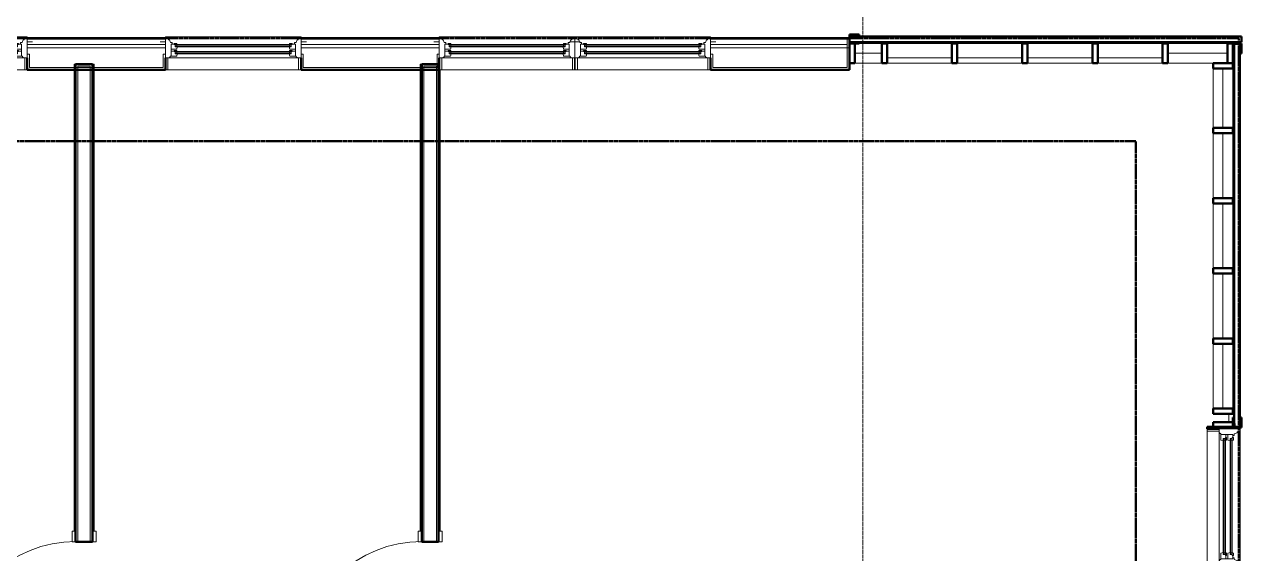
# Model space of a CAD drawing. Header units: inches. Extents: x -4235 to -464, y 9767 to 12347.
# Drawn here: x -2408.5 to -2067.1, y 11974 to 12122.5 of the extents above; entities that cross this region are included whole.
import ezdxf

# ---------------------------------------------------------------- set-up
doc = ezdxf.new("R2010")
doc.units = ezdxf.units.IN
doc.header["$MEASUREMENT"] = 0
doc.linetypes.add('Dash 1_16_', pattern=[0.125, 0.0625, -0.0625])
doc.linetypes.add('Grid Line 1_2_', pattern=[0.875, 0.5, -0.125, 0.125, -0.125])
for name, color, linetype, lineweight in [('0-1', 170, 'Continuous', 5), ('0-2', 10, 'Continuous', 9), ('A-DOOR-1', 7, 'Continuous', 9), ('A-DOOR-2', 130, 'Continuous', 20), ('A-DOOR-FRAM-1', 130, 'Continuous', 20), ('A-FLOR-4', 192, 'Continuous', 9), ('A-GLAZ-1', 151, 'Continuous', 9), ('A-GLAZ-2', 151, 'Continuous', 20), ('A-GLAZ-CWMG', 51, 'Continuous', 9), ('A-GLAZ-CWMG-1', 51, 'Continuous', 50), ('A-GLAZ-CWMG-2', 9, 'Continuous', 9), ('A-WALL', 113, 'Continuous', 13), ('A-WALL-1', 250, 'Continuous', 50), ('A-WALL-2', 50, 'Continuous', 13), ('A-WALL-3', 10, 'Continuous', 9), ('A-WALL-4', 254, 'Continuous', 9), ('A-WALL-5', 7, 'Continuous', 9), ('A-WALL-6', 113, 'Continuous', 9), ('A-WALL-7', 113, 'Continuous', 50), ('C-PROP-LINE-1', 91, 'Dash 1_16_', 50), ('S-GRID-1', 1, 'Grid Line 1_2_', 9)]:
    doc.layers.add(name, color=color, linetype=linetype, lineweight=lineweight)

# ---------------------------------------------------------------- blocks, each defined once
blk = doc.blocks.new('SWING - SINGLE - FLUSH - 2-10 x 6-8 - PRIVACY-3199405-BACKGROUND - 3RD FLOOR')
at = {"layer": 'A-DOOR-1'}
blk.add_arc((17, -2.37), 34.07, 180, 266.6343, dxfattribs=at)
at = {"layer": 'A-DOOR-2'}
for p, q in [((15, -2.37), (15, -36.38)), ((17, -2.37), (15, -2.37)), ((17, -2.37), (17, -36.38)), ((17, -36.38), (15, -36.38))]:
    blk.add_line(p, q, dxfattribs=at)
at = {"layer": 'A-DOOR-FRAM-1'}
for p, q in [((-20, 2.38), (-20, 3.38)), ((-20, 3.38), (-17, 3.38)), ((-17, 2.38), (-20, 2.38)), ((-17, 3.38), (-17, 2.38)), ((17, 2.38), (17, 3.38)), ((17, 3.38), (20, 3.38)), ((20, 2.38), (17, 2.38)), ((20, 3.38), (20, 2.38)), ((-20, -2.37), (-17, -2.37)), ((-20, -3.37), (-20, -2.37)), ((-17, -3.37), (-20, -3.37)), ((-17, -2.37), (-17, -3.37)), ((17, -2.37), (20, -2.37)), ((17, -3.37), (17, -2.37)), ((20, -3.37), (17, -3.37)), ((20, -2.37), (20, -3.37))]:
    blk.add_line(p, q, dxfattribs=at)
blk = doc.blocks.new('Basic Wall _ INT - W4BØF - _5_8 GYP - 2X4 WOOD_BATT_ - 5_8 GYP_ - ___-2694718-BACKGROUND - 3RD FLOOR')
at = {"layer": 'A-WALL-3'}
for p, q in [((-2394.47, 12111.34), (-2394.54, 12111.34)), ((-2394.33, 12111.34), (-2394.47, 12111.34)), ((-2394.47, 12111.34), (-2394.47, 12109.71)), ((-2394.26, 12111.34), (-2394.33, 12111.34)), ((-2394.12, 12111.34), (-2394.15, 12111.34)), ((-2394.12, 12109.71), (-2394.12, 12111.34)), ((-2394.12, 11977.33), (-2394.12, 11980.33))]:
    blk.add_line(p, q, dxfattribs=at)
at = {"layer": 'A-WALL-4'}
for p, q in [((-2394.54, 12111.34), (-2394.27, 12111.34)), ((-2394.54, 12111.34), (-2394.54, 12109.71)), ((-2394.47, 12109.71), (-2394.47, 11980.33)), ((-2394.27, 12111.34), (-2394.25, 12111.34)), ((-2394.25, 12111.34), (-2394.25, 12109.71)), ((-2394.25, 12111.34), (-2394.24, 12111.34)), ((-2394.25, 12111.34), (-2394.25, 12111.34)), ((-2394.24, 12111.34), (-2394.21, 12111.34)), ((-2394.21, 12111.34), (-2394.19, 12111.34)), ((-2394.19, 12111.34), (-2394.17, 12111.34)), ((-2394.17, 12111.34), (-2394.12, 12111.34)), ((-2394.12, 11980.33), (-2394.12, 12109.71))]:
    blk.add_line(p, q, dxfattribs=at)
at = {"layer": 'A-WALL-5'}
for p, q in [((-2394.54, 12109.71), (-2394.54, 11980.33)), ((-2394.25, 12109.71), (-2394.25, 11980.33))]:
    blk.add_line(p, q, dxfattribs=at)
blk = doc.blocks.new('Basic Wall _ INT - W4BØF - _5_8 GYP - 2X4 WOOD_BATT_ - 5_8 GYP_ - ___-2694717-BACKGROUND - 3RD FLOOR')
at = {"layer": 'A-WALL-3'}
for p, q in [((-2389.35, 12111.34), (-2389.37, 12111.34)), ((-2389.37, 12109.71), (-2389.37, 12111.34)), ((-2389.17, 12111.34), (-2389.23, 12111.34)), ((-2389.02, 12111.34), (-2389.17, 12111.34)), ((-2388.96, 12111.34), (-2389.02, 12111.34)), ((-2389.02, 12111.34), (-2389.02, 12109.71)), ((-2389.37, 11977.33), (-2389.37, 11980.33))]:
    blk.add_line(p, q, dxfattribs=at)
at = {"layer": 'A-WALL-4'}
for p, q in [((-2389.37, 12111.34), (-2389.33, 12111.34)), ((-2389.37, 11980.33), (-2389.37, 12109.71)), ((-2389.33, 12111.34), (-2389.25, 12111.34)), ((-2389.25, 12109.71), (-2389.25, 12111.34)), ((-2389.25, 12111.34), (-2388.96, 12111.34)), ((-2389.02, 12109.71), (-2389.02, 11980.33)), ((-2388.96, 12111.34), (-2388.96, 12109.71))]:
    blk.add_line(p, q, dxfattribs=at)
at = {"layer": 'A-WALL-5'}
for p, q in [((-2389.25, 11980.33), (-2389.25, 12109.71)), ((-2388.96, 12109.71), (-2388.96, 11980.33))]:
    blk.add_line(p, q, dxfattribs=at)
blk = doc.blocks.new('Basic Wall _ INT - W4BØF - _5_8 GYP - 2X4 WOOD_BATT_ - 5_8 GYP_ - ___-2694739-BACKGROUND - 3RD FLOOR')
at = {"layer": 'A-WALL-3'}
for p, q in [((-2292.3, 12111.34), (-2292.32, 12111.34)), ((-2292.32, 12109.72), (-2292.32, 12111.34)), ((-2292.32, 11977.33), (-2292.32, 11980.33)), ((-2292.32, 11940.33), (-2292.32, 11943.33)), ((-2292.32, 11910.82), (-2292.3, 11910.81)), ((-2292.18, 11910.76), (-2292.12, 11910.73)), ((-2292.12, 11910.73), (-2291.97, 11910.67)), ((-2291.97, 11910.67), (-2291.91, 11910.65))]:
    blk.add_line(p, q, dxfattribs=at)
at = {"layer": 'A-WALL-4'}
for p, q in [((-2292.32, 12111.34), (-2292.28, 12111.34)), ((-2292.32, 11980.33), (-2292.32, 12109.72)), ((-2292.28, 12111.34), (-2292.22, 12111.34)), ((-2292.22, 12111.34), (-2292.21, 12111.34)), ((-2292.21, 12111.34), (-2292.2, 12111.34)), ((-2292.2, 12109.72), (-2292.2, 12111.34)), ((-2292.2, 12111.34), (-2292.2, 12111.34)), ((-2292.2, 12111.34), (-2292.18, 12111.34)), ((-2291.97, 12109.71), (-2291.97, 11980.33)), ((-2292.32, 11910.82), (-2292.32, 11940.33)), ((-2291.97, 11940.33), (-2291.97, 11910.67))]:
    blk.add_line(p, q, dxfattribs=at)
at = {"layer": 'A-WALL-5'}
for p, q in [((-2292.2, 11980.33), (-2292.2, 12109.72)), ((-2291.91, 12109.71), (-2291.91, 11980.33)), ((-2292.2, 11910.77), (-2292.2, 11940.33)), ((-2291.91, 11940.33), (-2291.91, 11910.65))]:
    blk.add_line(p, q, dxfattribs=at)
at = {"layer": 'A-WALL-5', "flags": 128}
for points in [[(-2292.2, 11910.77), (-2292.2, 11910.77), (-2292.21, 11910.77), (-2292.22, 11910.78), (-2292.24, 11910.78), (-2292.26, 11910.79), (-2292.28, 11910.8)], [(-2291.91, 11910.65), (-2292.03, 11910.7), (-2292.12, 11910.73), (-2292.18, 11910.76), (-2292.2, 11910.77)]]:
    blk.add_lwpolyline(points, dxfattribs=at)
blk = doc.blocks.new('Basic Wall _ INT - W4BØF - _5_8 GYP - 2X4 WOOD_BATT_ - 5_8 GYP_ - ___-2694740-BACKGROUND - 3RD FLOOR')
at = {"layer": 'A-WALL-3'}
for p, q in [((-2297.42, 12111.34), (-2297.49, 12111.34)), ((-2297.28, 12111.34), (-2297.42, 12111.34)), ((-2297.42, 12111.34), (-2297.42, 12109.71)), ((-2297.21, 12111.34), (-2297.28, 12111.34)), ((-2297.07, 12111.34), (-2297.1, 12111.34)), ((-2297.07, 12109.71), (-2297.07, 12111.34)), ((-2297.07, 11977.33), (-2297.07, 11980.33)), ((-2297.42, 11940.33), (-2297.42, 11932.02)), ((-2297.07, 11932.02), (-2297.07, 11940.33)), ((-2297.42, 11931.88), (-2297.42, 11931.82)), ((-2297.42, 11931.82), (-2297.42, 11931.73)), ((-2297.42, 11931.73), (-2297.42, 11931.61))]:
    blk.add_line(p, q, dxfattribs=at)
at = {"layer": 'A-WALL-4'}
for p, q in [((-2297.49, 12111.34), (-2297.2, 12111.34)), ((-2297.49, 12111.34), (-2297.49, 12109.71)), ((-2297.42, 12109.71), (-2297.42, 11980.33)), ((-2297.2, 12111.34), (-2297.2, 12109.71)), ((-2297.2, 12111.34), (-2297.17, 12111.34)), ((-2297.2, 12111.34), (-2297.2, 12111.34)), ((-2297.17, 12111.34), (-2297.16, 12111.34)), ((-2297.16, 12111.34), (-2297.14, 12111.34)), ((-2297.14, 12111.34), (-2297.12, 12111.34)), ((-2297.12, 12111.34), (-2297.07, 12111.34)), ((-2297.07, 11980.33), (-2297.07, 12109.71)), ((-2297.49, 11940.33), (-2297.49, 11932.02)), ((-2297.2, 11940.33), (-2297.2, 11939.9)), ((-2297.2, 11939.88), (-2297.2, 11932.02)), ((-2297.49, 11931.88), (-2297.49, 11931.82)), ((-2297.49, 11931.82), (-2297.49, 11931.73)), ((-2297.07, 11913.37), (-2297.07, 11932.02)), ((-2297.49, 11931.73), (-2297.49, 11931.61)), ((-2297.42, 11931.61), (-2297.42, 11913.72))]:
    blk.add_line(p, q, dxfattribs=at)
at = {"layer": 'A-WALL-5'}
for p, q in [((-2297.49, 12109.71), (-2297.49, 11980.33)), ((-2297.2, 12109.71), (-2297.2, 11980.33)), ((-2297.2, 11932.02), (-2297.2, 11913.49)), ((-2297.49, 11931.61), (-2297.49, 11913.78))]:
    blk.add_line(p, q, dxfattribs=at)
blk = doc.blocks.new('CTR - 1st Phase - Unit Layouts_rvt-2-BACKGROUND - 3RD FLOOR')
at = {"layer": 'A-WALL-1'}
for p, q in [((-2393.5, 12111.34), (-2394.12, 12111.34)), ((-2394.12, 12111.34), (-2394.12, 11977.33)), ((-2390, 12111.34), (-2393.5, 12111.34)), ((-2389.37, 12111.34), (-2390, 12111.34)), ((-2389.37, 11977.33), (-2389.37, 12111.34)), ((-2296.45, 12111.34), (-2297.07, 12111.34)), ((-2297.07, 12111.34), (-2297.07, 11977.33)), ((-2292.95, 12111.34), (-2296.45, 12111.34)), ((-2292.32, 12111.34), (-2292.95, 12111.34)), ((-2292.32, 11977.33), (-2292.32, 12111.34)), ((-2394.12, 11977.33), (-2389.37, 11977.33)), ((-2297.07, 11977.33), (-2292.32, 11977.33))]:
    blk.add_line(p, q, dxfattribs=at)
at = {"layer": 'A-WALL-2'}
for p, q in [((-2390, 12110.71), (-2393.5, 12110.71)), ((-2393.5, 12110.71), (-2393.5, 11977.33)), ((-2390, 12110.71), (-2390, 11977.33)), ((-2292.95, 12110.71), (-2296.45, 12110.71)), ((-2296.45, 12110.71), (-2296.45, 11977.33)), ((-2292.95, 12110.71), (-2292.95, 11977.33))]:
    blk.add_line(p, q, dxfattribs=at)
at = {"layer": 'A-WALL-3'}
for p, q in [((-2394.12, 12111.34), (-2389.37, 12111.34)), ((-2394.12, 12111.34), (-2394.12, 12109.71)), ((-2394.12, 12109.71), (-2394.12, 11980.33)), ((-2389.37, 12109.71), (-2389.37, 12111.34)), ((-2389.37, 11980.33), (-2389.37, 12109.71)), ((-2297.07, 12111.34), (-2292.32, 12111.34)), ((-2297.07, 12111.34), (-2297.07, 12109.71)), ((-2297.07, 12109.71), (-2297.07, 11980.33)), ((-2292.32, 12109.72), (-2292.32, 12111.34)), ((-2292.32, 11980.33), (-2292.32, 12109.72)), ((-2394.12, 11980.33), (-2394.12, 11977.33)), ((-2389.37, 11977.33), (-2389.37, 11980.33)), ((-2297.07, 11980.33), (-2297.07, 11977.33)), ((-2292.32, 11977.33), (-2292.32, 11980.33))]:
    blk.add_line(p, q, dxfattribs=at)
at = {"layer": 'A-WALL-4'}
for p, q in [((-2389.37, 11977.33), (-2394.12, 11977.33)), ((-2292.32, 11977.33), (-2297.07, 11977.33))]:
    blk.add_line(p, q, dxfattribs=at)
at = {"layer": '0-2'}
for name in ['Basic Wall _ INT - W4BØF - _5_8 GYP - 2X4 WOOD_BATT_ - 5_8 GYP_ - ___-2694718-BACKGROUND - 3RD FLOOR', 'Basic Wall _ INT - W4BØF - _5_8 GYP - 2X4 WOOD_BATT_ - 5_8 GYP_ - ___-2694717-BACKGROUND - 3RD FLOOR', 'Basic Wall _ INT - W4BØF - _5_8 GYP - 2X4 WOOD_BATT_ - 5_8 GYP_ - ___-2694740-BACKGROUND - 3RD FLOOR', 'Basic Wall _ INT - W4BØF - _5_8 GYP - 2X4 WOOD_BATT_ - 5_8 GYP_ - ___-2694739-BACKGROUND - 3RD FLOOR']:
    blk.add_blockref(name, (0, 0), dxfattribs=at)
for p, rotation in [((-2391.75, 11960.33), 269.9999999999463), ((-2294.7, 11960.33), 270.0000000000201)]:
    blk.add_blockref('SWING - SINGLE - FLUSH - 2-10 x 6-8 - PRIVACY-3199405-BACKGROUND - 3RD FLOOR', p, dxfattribs=dict(at, rotation=rotation))
blk = doc.blocks.new('Window-Double_Hung-Andersen-400_Series-Tilt_Wash - DOUBLE HUNG - COTTAGE - 3RD FLOOR-2888224-BACKGROUND - 3RD FLOOR')
at = {"layer": 'A-GLAZ-1'}
for p, q in [((-16.29, 2.5), (-15.7, 2.5)), ((-16.29, 2.12), (-15.7, 2.12)), ((-16.29, 0.56), (-15.7, 0.56)), ((-16.29, 0.19), (-15.7, 0.19)), ((-15.82, 2.5), (-15.82, 2.12)), ((-15.82, 0.56), (-15.82, 0.19)), ((-15.7, 2.63), (15.7, 2.63)), ((-15.7, 2.5), (15.7, 2.5)), ((-15.7, 2.12), (15.7, 2.12)), ((-15.7, 2), (15.7, 2)), ((-15.7, 0.69), (15.7, 0.69)), ((-15.7, 0.56), (15.7, 0.56)), ((-15.7, 0.19), (15.7, 0.19)), ((-15.7, 0.06), (15.7, 0.06)), ((16.29, 2.5), (15.7, 2.5)), ((16.29, 2.12), (15.7, 2.12)), ((16.29, 0.56), (15.7, 0.56)), ((16.29, 0.19), (15.7, 0.19)), ((15.82, 2.5), (15.82, 2.12)), ((15.82, 0.56), (15.82, 0.19)), ((-19.01, -3.94), (-19.01, -2.44)), ((-19.01, -2.44), (-18.95, -2.44)), ((18.95, -1.06), (-18.95, -1.06)), ((-18.95, -1.06), (-18.95, -4.44)), ((-18.32, -1.06), (-18.32, -4.44)), ((18.32, -1.06), (18.32, -4.44)), ((18.95, -4.44), (18.95, -1.06)), ((18.95, -2.44), (19.01, -2.44)), ((19.01, -2.44), (19.01, -3.94)), ((-18.95, -3.94), (-19.01, -3.94)), ((-18.95, -4.44), (18.95, -4.44)), ((19.01, -3.94), (18.95, -3.94))]:
    blk.add_line(p, q, dxfattribs=at)
at = {"layer": 'A-GLAZ-2'}
for p, q in [((-19.01, 3.44), (-20.51, 3.44)), ((19.01, 4.81), (-19.01, 4.81)), ((-19.01, 4.81), (-19.01, -1.06)), ((-18.2, 4.81), (-18.2, 4)), ((-18.2, 4), (-17.92, 4)), ((-17.92, 4), (-17.61, 3.19)), ((17.92, 4), (17.61, 3.19)), ((18.2, 4), (17.92, 4)), ((18.2, 4.81), (18.2, 4)), ((19.01, -1.06), (19.01, 4.81)), ((19.01, 3.44), (20.51, 3.44)), ((-17.61, 3.19), (-17.14, 3.19)), ((-17.42, 2.75), (-16.57, 2.75)), ((-17.42, 2.75), (-17.42, -0.56)), ((-17.42, 1.37), (-15.86, 1.37)), ((-17.42, 0.81), (-16.57, 0.81)), ((-17.14, 3.19), (-17.14, 2.75)), ((-15.86, 2.97), (-16.57, 2.97)), ((-16.57, 2.63), (-16.57, 2.97)), ((-15.7, 2.63), (-16.57, 2.63)), ((-15.86, 1.03), (-16.57, 1.03)), ((-16.57, 0.69), (-16.57, 1.03)), ((-15.7, 0.69), (-16.57, 0.69)), ((-16.29, 2.63), (-16.29, 2)), ((-15.7, 2), (-16.29, 2)), ((-16.29, 0.69), (-16.29, 0.06)), ((-15.7, 0.06), (-16.29, 0.06)), ((-15.86, 2.97), (-15.7, 2.63)), ((-15.86, 1.37), (-15.7, 2)), ((-15.86, 1.03), (-15.7, 0.69)), ((-15.86, -0.56), (-15.7, 0.06)), ((15.86, 2.97), (15.7, 2.63)), ((15.7, 2.63), (16.57, 2.63)), ((15.7, 2), (16.29, 2)), ((15.86, 1.37), (15.7, 2)), ((15.86, 1.03), (15.7, 0.69)), ((15.7, 0.69), (16.57, 0.69)), ((15.7, 0.06), (16.29, 0.06)), ((15.86, -0.56), (15.7, 0.06)), ((15.86, 2.97), (16.57, 2.97)), ((17.42, 1.37), (15.86, 1.37)), ((15.86, 1.03), (16.57, 1.03)), ((16.29, 2.63), (16.29, 2)), ((16.29, 0.69), (16.29, 0.06)), ((16.57, 2.63), (16.57, 2.97)), ((17.42, 2.75), (16.57, 2.75)), ((16.57, 0.69), (16.57, 1.03)), ((17.42, 0.81), (16.57, 0.81)), ((17.14, 3.19), (17.14, 2.75)), ((17.61, 3.19), (17.14, 3.19)), ((17.42, 2.75), (17.42, -0.56)), ((-19.01, -1.06), (19.01, -1.06)), ((-17.67, -0.78), (-18, -1.06)), ((-17.67, -0.78), (-17.67, -0.56)), ((-17.67, -0.56), (-15.86, -0.56)), ((17.67, -0.56), (15.86, -0.56)), ((17.67, -0.78), (17.67, -0.56)), ((17.67, -0.78), (18, -1.06))]:
    blk.add_line(p, q, dxfattribs=at)
blk = doc.blocks.new('Rectangular Mullion - Profile_Polycarbonate_Upper and left-2704980-BACKGROUND - 3RD FLOOR')
at = {"layer": 'A-GLAZ-CWMG-1'}
for p, q in [((-2.75, 1.29), (0, 1.29)), ((-2.75, 0.79), (-2.75, 1.29)), ((-2.5, 0.79), (-2.75, 0.79)), ((-0.06, 1.22), (-2.69, 1.22)), ((-2.69, 1.22), (-2.69, 0.85)), ((-2.69, 0.85), (-2.5, 0.85)), ((-2.5, 0.85), (-2.5, 0.79)), ((-0.06, -1.15), (-0.06, 1.22)), ((0, 1.29), (0, -1.21)), ((-2.75, -1.21), (-2.75, -0.79)), ((-2.75, -0.79), (-2.5, -0.79)), ((0, -1.21), (-2.75, -1.21)), ((-2.5, -0.85), (-2.69, -0.85)), ((-2.69, -0.85), (-2.69, -1.15)), ((-2.69, -1.15), (-0.06, -1.15)), ((-2.5, -0.79), (-2.5, -0.85))]:
    blk.add_line(p, q, dxfattribs=at)
blk = doc.blocks.new('Rectangular Mullion - Profile_Polycarbonate_right-2704981-BACKGROUND - 3RD FLOOR')
at = {"layer": 'A-GLAZ-CWMG-1'}
for p, q in [((0, 1.29), (-2.75, 1.29)), ((-2.75, 1.29), (-2.75, 0.79)), ((-2.75, 0.79), (-2.5, 0.79)), ((-2.69, 0.85), (-2.69, 1.22)), ((-2.69, 1.22), (-0.06, 1.22)), ((-2.5, 0.85), (-2.69, 0.85)), ((-2.5, 0.79), (-2.5, 0.85)), ((-0.06, 1.22), (-0.06, -1.15)), ((0, -1.21), (0, 1.29)), ((-2.5, -0.79), (-2.75, -0.79)), ((-2.75, -0.79), (-2.75, -1.21)), ((-2.75, -1.21), (0, -1.21)), ((-2.69, -1.15), (-2.69, -0.85)), ((-2.69, -0.85), (-2.5, -0.85)), ((-0.06, -1.15), (-2.69, -1.15)), ((-2.5, -0.85), (-2.5, -0.79))]:
    blk.add_line(p, q, dxfattribs=at)
blk = doc.blocks.new('Rectangular Mullion - Profile_Polycarbonate_right-2704915-BACKGROUND - 3RD FLOOR')
at = {"layer": 'A-GLAZ-CWMG-1'}
for p, q in [((0, 1.21), (-2.75, 1.21)), ((-2.75, 1.21), (-2.75, 0.79)), ((-2.75, 0.79), (-2.5, 0.79)), ((-2.69, 0.85), (-2.69, 1.15)), ((-2.69, 1.15), (-0.06, 1.15)), ((-2.5, 0.85), (-2.69, 0.85)), ((-2.5, 0.79), (-2.5, 0.85)), ((-0.06, 1.15), (-0.06, -1.22)), ((0, -1.29), (0, 1.21)), ((-2.5, -0.79), (-2.75, -0.79)), ((-2.75, -0.79), (-2.75, -1.29)), ((-2.75, -1.29), (0, -1.29)), ((-2.69, -1.22), (-2.69, -0.85)), ((-2.69, -0.85), (-2.5, -0.85)), ((-0.06, -1.22), (-2.69, -1.22)), ((-2.5, -0.85), (-2.5, -0.79))]:
    blk.add_line(p, q, dxfattribs=at)
blk = doc.blocks.new('Rectangular Mullion - Stud - Vertical-2193578-BACKGROUND - 3RD FLOOR')
at = {"layer": 'A-GLAZ-CWMG-1'}
for p, q in [((-1.5, 2.75), (0, 2.75)), ((-1.5, -2.75), (-1.5, 2.75)), ((0, 2.75), (0, -2.75)), ((0, -2.75), (-1.5, -2.75))]:
    blk.add_line(p, q, dxfattribs=at)
blk = doc.blocks.new('Rectangular Mullion - Stud - Vertical-2193579-BACKGROUND - 3RD FLOOR')
at = {"layer": 'A-GLAZ-CWMG-1'}
for p, q in [((-1.5, 2.75), (-1.5, -2.75)), ((0, 2.75), (-1.5, 2.75)), ((0, -2.75), (0, 2.75)), ((-1.5, -2.75), (0, -2.75))]:
    blk.add_line(p, q, dxfattribs=at)
blk = doc.blocks.new('Rectangular Mullion - Stud - Base_Head-1741132-BACKGROUND - 3RD FLOOR')
at = {"layer": 'A-GLAZ-CWMG-2'}
h = blk.add_hatch(dxfattribs=at)
h.set_pattern_fill('FP_17', color=256, style=0, pattern_type=2)
h.set_pattern_definition([(180, (-3829.448, 12113.089), (-1e-15, -8), [])])
h.paths.add_polyline_path([(-3837.79, 12110.34), (-3819.61, 12110.34), (-3819.61, 12115.84), (-3837.79, 12115.84), (-3837.79, 12115.6)], flags=0)
at = {"layer": 'A-GLAZ-CWMG'}
for p, q in [((-3819.61, 12115.84), (-3837.79, 12115.84)), ((-3837.79, 12110.34), (-3819.61, 12110.34))]:
    blk.add_line(p, q, dxfattribs=at)
blk = doc.blocks.new('Rectangular Mullion - Stud - Vertical-2193575-BACKGROUND - 3RD FLOOR')
at = {"layer": 'A-GLAZ-CWMG-1'}
for p, q in [((0, 2.75), (1.5, 2.75)), ((0, -2.75), (0, 2.75)), ((1.5, 2.75), (1.5, -2.75)), ((1.5, -2.75), (0, -2.75))]:
    blk.add_line(p, q, dxfattribs=at)
blk = doc.blocks.new('Rectangular Mullion - Stud - Base_Head-1769174-BACKGROUND - 3RD FLOOR')
at = {"layer": 'A-GLAZ-CWMG-2'}
h = blk.add_hatch(dxfattribs=at)
h.set_pattern_fill('FP_16', color=256, style=0, pattern_type=2)
h.set_pattern_definition([(90, (-3406.924, 11077.751), (-8, 5e-16), [])])
h.paths.add_polyline_path([(-3409.67, 11067.91), (-3404.17, 11067.91), (-3404.17, 11086.09), (-3409.67, 11086.09)], flags=0)
at = {"layer": 'A-GLAZ-CWMG'}
for p, q in [((-3409.67, 11086.09), (-3409.67, 11067.91)), ((-3404.17, 11067.91), (-3404.17, 11086.09))]:
    blk.add_line(p, q, dxfattribs=at)
blk = doc.blocks.new('Rectangular Mullion - Stud - Base_Head-1769175-BACKGROUND - 3RD FLOOR')
at = {"layer": 'A-GLAZ-CWMG-2'}
h = blk.add_hatch(dxfattribs=at)
h.set_pattern_fill('FP_19', color=256, style=0, pattern_type=2)
h.set_pattern_definition([(180, (-2079.453, 12114.339), (-1e-15, -8), [])])
h.paths.add_polyline_path([(-2075.11, 12111.59), (-2071.11, 12111.59), (-2071.11, 12117.09), (-2087.79, 12117.09), (-2087.79, 12111.59)], flags=0)
at = {"layer": 'A-GLAZ-CWMG'}
for p, q in [((-2071.11, 12117.09), (-2087.79, 12117.09)), ((-2087.79, 12111.59), (-2075.11, 12111.59))]:
    blk.add_line(p, q, dxfattribs=at)
blk = doc.blocks.new('Rectangular Mullion - Stud - Vertical-2193576-BACKGROUND - 3RD FLOOR')
at = {"layer": 'A-GLAZ-CWMG-1'}
for p, q in [((0, 2.75), (1.5, 2.75)), ((0, -2.75), (0, 2.75)), ((1.5, 2.75), (1.5, -2.75)), ((1.5, -2.75), (0, -2.75))]:
    blk.add_line(p, q, dxfattribs=at)
blk = doc.blocks.new('Rectangular Mullion - Stud - Base_Head-1740475-BACKGROUND - 3RD FLOOR')
at = {"layer": 'A-GLAZ-CWMG-2'}
h = blk.add_hatch(dxfattribs=at)
h.set_pattern_fill('FP_22', color=256, style=0, pattern_type=2)
h.set_pattern_definition([(270, (-2072.361, 12062.38), (8, 5e-16), [])])
h.paths.add_polyline_path([(-2075.11, 12054.04), (-2069.61, 12054.04), (-2069.61, 12072.22), (-2075.11, 12072.22)], flags=0)
at = {"layer": 'A-GLAZ-CWMG'}
for p, q in [((-2075.11, 12054.04), (-2075.11, 12072.22)), ((-2069.61, 12072.22), (-2069.61, 12054.04))]:
    blk.add_line(p, q, dxfattribs=at)
blk = doc.blocks.new('Rectangular Mullion - Stud - Vertical-2193590-BACKGROUND - 3RD FLOOR')
at = {"layer": 'A-GLAZ-CWMG-1'}
for p, q in [((-1.5, -2.75), (-1.5, 2.75)), ((-1.5, 2.75), (0, 2.75)), ((0, 2.75), (0, -2.75)), ((0, -2.75), (-1.5, -2.75))]:
    blk.add_line(p, q, dxfattribs=at)
blk = doc.blocks.new('Rectangular Mullion - Stud - Vertical-1873253-BACKGROUND - 3RD FLOOR')
at = {"layer": 'A-GLAZ-CWMG-1'}
for p, q in [((0, 2.75), (-1.5, 2.75)), ((-1.5, 2.75), (-1.5, -2.75)), ((0, -2.75), (0, 2.75)), ((-1.5, -2.75), (0, -2.75))]:
    blk.add_line(p, q, dxfattribs=at)
blk = doc.blocks.new('Rectangular Mullion - Stud - Vertical-2193588-BACKGROUND - 3RD FLOOR')
at = {"layer": 'A-GLAZ-CWMG-1'}
for p, q in [((0, -2.75), (0, 2.75)), ((0, 2.75), (1.5, 2.75)), ((1.5, 2.75), (1.5, -2.75)), ((1.5, -2.75), (0, -2.75))]:
    blk.add_line(p, q, dxfattribs=at)
blk = doc.blocks.new('Rectangular Mullion - Stud - Base_Head-1742575-BACKGROUND - 3RD FLOOR')
at = {"layer": 'A-GLAZ-CWMG-2'}
h = blk.add_hatch(dxfattribs=at)
h.set_pattern_fill('FP_23', color=256, style=0, pattern_type=2)
h.set_pattern_definition([(270, (-2072.361, 12101.748), (8, 5e-16), [])])
h.paths.add_polyline_path([(-2069.61, 12093.41), (-2069.61, 12110.09), (-2075.11, 12110.09), (-2075.11, 12093.41), (-2070.75, 12093.41)], flags=0)
at = {"layer": 'A-GLAZ-CWMG'}
for p, q in [((-2075.11, 12093.41), (-2075.11, 12110.09)), ((-2069.61, 12110.09), (-2069.61, 12093.41))]:
    blk.add_line(p, q, dxfattribs=at)
blk = doc.blocks.new('Rectangular Mullion - Stud - Base_Head-1873251-BACKGROUND - 3RD FLOOR')
at = {"layer": 'A-GLAZ-CWMG-2'}
h = blk.add_hatch(dxfattribs=at)
h.set_pattern_fill('FP_24', color=256, style=0, pattern_type=2)
h.set_pattern_definition([(270, (-2072.361, 12023.013), (8, 5e-16), [])])
h.paths.add_polyline_path([(-2070.75, 12014.67), (-2069.61, 12014.67), (-2069.61, 12032.86), (-2075.11, 12032.86), (-2075.11, 12014.67)], flags=0)
at = {"layer": 'A-GLAZ-CWMG'}
for p, q in [((-2075.11, 12014.67), (-2075.11, 12032.86)), ((-2069.61, 12032.86), (-2069.61, 12014.67))]:
    blk.add_line(p, q, dxfattribs=at)
blk = doc.blocks.new('Window-Double_Hung-Andersen-400_Series-Tilt_Wash - DOUBLE HUNG - COTTAGE - 3RD FLOOR-V405-BACKGROUND - 3RD FLOOR')
at = {"layer": 'A-GLAZ-1'}
for p, q in [((-16.29, 2.5), (-15.7, 2.5)), ((-16.29, 2.12), (-15.7, 2.12)), ((-16.29, 0.56), (-15.7, 0.56)), ((-16.29, 0.19), (-15.7, 0.19)), ((-15.82, 2.5), (-15.82, 2.12)), ((-15.82, 0.56), (-15.82, 0.19)), ((-15.7, 2.63), (15.7, 2.63)), ((-15.7, 2.5), (15.7, 2.5)), ((-15.7, 2.12), (15.7, 2.12)), ((-15.7, 2), (15.7, 2)), ((-15.7, 0.69), (15.7, 0.69)), ((-15.7, 0.56), (15.7, 0.56)), ((-15.7, 0.19), (15.7, 0.19)), ((-15.7, 0.06), (15.7, 0.06)), ((16.29, 2.5), (15.7, 2.5)), ((16.29, 2.12), (15.7, 2.12)), ((16.29, 0.56), (15.7, 0.56)), ((16.29, 0.19), (15.7, 0.19)), ((15.82, 2.5), (15.82, 2.12)), ((15.82, 0.56), (15.82, 0.19)), ((-19.01, -3.94), (-19.01, -2.44)), ((-19.01, -2.44), (-18.95, -2.44)), ((18.95, -1.06), (-18.95, -1.06)), ((-18.95, -1.06), (-18.95, -4.44)), ((-18.32, -1.06), (-18.32, -4.44)), ((18.32, -1.06), (18.32, -4.44)), ((18.95, -4.44), (18.95, -1.06)), ((18.95, -2.44), (19.01, -2.44)), ((19.01, -2.44), (19.01, -3.94)), ((-18.95, -3.94), (-19.01, -3.94)), ((-18.95, -4.44), (18.95, -4.44)), ((19.01, -3.94), (18.95, -3.94))]:
    blk.add_line(p, q, dxfattribs=at)
at = {"layer": 'A-GLAZ-2'}
for p, q in [((-19.01, 3.44), (-20.51, 3.44)), ((19.01, 4.81), (-19.01, 4.81)), ((-19.01, 4.81), (-19.01, -1.06)), ((-18.2, 4.81), (-18.2, 4)), ((-18.2, 4), (-17.92, 4)), ((-17.92, 4), (-17.61, 3.19)), ((17.92, 4), (17.61, 3.19)), ((18.2, 4), (17.92, 4)), ((18.2, 4.81), (18.2, 4)), ((19.01, -1.06), (19.01, 4.81)), ((19.01, 3.44), (20.51, 3.44)), ((-17.61, 3.19), (-17.14, 3.19)), ((-17.42, 2.75), (-16.57, 2.75)), ((-17.42, 2.75), (-17.42, -0.56)), ((-17.42, 1.37), (-15.86, 1.37)), ((-17.42, 0.81), (-16.57, 0.81)), ((-17.14, 3.19), (-17.14, 2.75)), ((-15.86, 2.97), (-16.57, 2.97)), ((-16.57, 2.63), (-16.57, 2.97)), ((-15.7, 2.63), (-16.57, 2.63)), ((-15.86, 1.03), (-16.57, 1.03)), ((-16.57, 0.69), (-16.57, 1.03)), ((-15.7, 0.69), (-16.57, 0.69)), ((-16.29, 2.63), (-16.29, 2)), ((-15.7, 2), (-16.29, 2)), ((-16.29, 0.69), (-16.29, 0.06)), ((-15.7, 0.06), (-16.29, 0.06)), ((-15.86, 2.97), (-15.7, 2.63)), ((-15.86, 1.37), (-15.7, 2)), ((-15.86, 1.03), (-15.7, 0.69)), ((-15.86, -0.56), (-15.7, 0.06)), ((15.86, 2.97), (15.7, 2.63)), ((15.7, 2.63), (16.57, 2.63)), ((15.7, 2), (16.29, 2)), ((15.86, 1.37), (15.7, 2)), ((15.86, 1.03), (15.7, 0.69)), ((15.7, 0.69), (16.57, 0.69)), ((15.7, 0.06), (16.29, 0.06)), ((15.86, -0.56), (15.7, 0.06)), ((15.86, 2.97), (16.57, 2.97)), ((17.42, 1.37), (15.86, 1.37)), ((15.86, 1.03), (16.57, 1.03)), ((16.29, 2.63), (16.29, 2)), ((16.29, 0.69), (16.29, 0.06)), ((16.57, 2.63), (16.57, 2.97)), ((17.42, 2.75), (16.57, 2.75)), ((16.57, 0.69), (16.57, 1.03)), ((17.42, 0.81), (16.57, 0.81)), ((17.14, 3.19), (17.14, 2.75)), ((17.61, 3.19), (17.14, 3.19)), ((17.42, 2.75), (17.42, -0.56)), ((-19.01, -1.06), (19.01, -1.06)), ((-17.67, -0.78), (-18, -1.06)), ((-17.67, -0.78), (-17.67, -0.56)), ((-17.67, -0.56), (-15.86, -0.56)), ((17.67, -0.56), (15.86, -0.56)), ((17.67, -0.78), (17.67, -0.56)), ((17.67, -0.78), (18, -1.06))]:
    blk.add_line(p, q, dxfattribs=at)
blk = doc.blocks.new('Rectangular Mullion - Stud - Base_Head-1873257-BACKGROUND - 3RD FLOOR')
at = {"layer": 'A-GLAZ-CWMG-2'}
h = blk.add_hatch(dxfattribs=at)
h.set_pattern_fill('FP_25', color=256, style=0, pattern_type=2)
h.set_pattern_definition([(180, (-2172.576, 12114.339), (-1e-15, -8), [])])
h.paths.add_polyline_path([(-2168.03, 12111.59), (-2168.03, 12117.09), (-2175.62, 12117.09), (-2175.62, 12111.59)], flags=0)
at = {"layer": 'A-GLAZ-CWMG'}
for p, q in [((-2168.03, 12117.09), (-2174.37, 12117.09)), ((-2175.62, 12111.59), (-2168.03, 12111.59))]:
    blk.add_line(p, q, dxfattribs=at)
blk = doc.blocks.new('Window-Double_Hung-Andersen-400_Series-Tilt_Wash - DOUBLE HUNG - COTTAGE - 3RD FLOOR-V421-BACKGROUND - 3RD FLOOR')
at = {"layer": 'A-GLAZ-1'}
for p, q in [((-16.29, 2.5), (-15.7, 2.5)), ((-16.29, 2.12), (-15.7, 2.12)), ((-16.29, 0.56), (-15.7, 0.56)), ((-16.29, 0.19), (-15.7, 0.19)), ((-15.82, 2.5), (-15.82, 2.12)), ((-15.82, 0.56), (-15.82, 0.19)), ((-15.7, 2.63), (15.7, 2.63)), ((-15.7, 2.5), (15.7, 2.5)), ((-15.7, 2.12), (15.7, 2.12)), ((-15.7, 2), (15.7, 2)), ((-15.7, 0.69), (15.7, 0.69)), ((-15.7, 0.56), (15.7, 0.56)), ((-15.7, 0.19), (15.7, 0.19)), ((-15.7, 0.06), (15.7, 0.06)), ((16.29, 2.5), (15.7, 2.5)), ((16.29, 2.12), (15.7, 2.12)), ((16.29, 0.56), (15.7, 0.56)), ((16.29, 0.19), (15.7, 0.19)), ((15.82, 2.5), (15.82, 2.12)), ((15.82, 0.56), (15.82, 0.19)), ((-19.01, -3.94), (-19.01, -2.44)), ((-19.01, -2.44), (-18.95, -2.44)), ((18.95, -1.06), (-18.95, -1.06)), ((-18.95, -1.06), (-18.95, -4.44)), ((-18.32, -1.06), (-18.32, -4.44)), ((18.32, -1.06), (18.32, -4.44)), ((18.95, -4.44), (18.95, -1.06)), ((18.95, -2.44), (19.01, -2.44)), ((19.01, -2.44), (19.01, -3.94)), ((-18.95, -3.94), (-19.01, -3.94)), ((-18.95, -4.44), (18.95, -4.44)), ((19.01, -3.94), (18.95, -3.94))]:
    blk.add_line(p, q, dxfattribs=at)
at = {"layer": 'A-GLAZ-2'}
for p, q in [((-19.01, 3.44), (-20.51, 3.44)), ((19.01, 4.81), (-19.01, 4.81)), ((-19.01, 4.81), (-19.01, -1.06)), ((-18.2, 4.81), (-18.2, 4)), ((-18.2, 4), (-17.92, 4)), ((-17.92, 4), (-17.61, 3.19)), ((17.92, 4), (17.61, 3.19)), ((18.2, 4), (17.92, 4)), ((18.2, 4.81), (18.2, 4)), ((19.01, -1.06), (19.01, 4.81)), ((19.01, 3.44), (20.51, 3.44)), ((-17.61, 3.19), (-17.14, 3.19)), ((-17.42, 2.75), (-16.57, 2.75)), ((-17.42, 2.75), (-17.42, -0.56)), ((-17.42, 1.37), (-15.86, 1.37)), ((-17.42, 0.81), (-16.57, 0.81)), ((-17.14, 3.19), (-17.14, 2.75)), ((-15.86, 2.97), (-16.57, 2.97)), ((-16.57, 2.63), (-16.57, 2.97)), ((-15.7, 2.63), (-16.57, 2.63)), ((-15.86, 1.03), (-16.57, 1.03)), ((-16.57, 0.69), (-16.57, 1.03)), ((-15.7, 0.69), (-16.57, 0.69)), ((-16.29, 2.63), (-16.29, 2)), ((-15.7, 2), (-16.29, 2)), ((-16.29, 0.69), (-16.29, 0.06)), ((-15.7, 0.06), (-16.29, 0.06)), ((-15.86, 2.97), (-15.7, 2.63)), ((-15.86, 1.37), (-15.7, 2)), ((-15.86, 1.03), (-15.7, 0.69)), ((-15.86, -0.56), (-15.7, 0.06)), ((15.86, 2.97), (15.7, 2.63)), ((15.7, 2.63), (16.57, 2.63)), ((15.7, 2), (16.29, 2)), ((15.86, 1.37), (15.7, 2)), ((15.86, 1.03), (15.7, 0.69)), ((15.7, 0.69), (16.57, 0.69)), ((15.7, 0.06), (16.29, 0.06)), ((15.86, -0.56), (15.7, 0.06)), ((15.86, 2.97), (16.57, 2.97)), ((17.42, 1.37), (15.86, 1.37)), ((15.86, 1.03), (16.57, 1.03)), ((16.29, 2.63), (16.29, 2)), ((16.29, 0.69), (16.29, 0.06)), ((16.57, 2.63), (16.57, 2.97)), ((17.42, 2.75), (16.57, 2.75)), ((16.57, 0.69), (16.57, 1.03)), ((17.42, 0.81), (16.57, 0.81)), ((17.14, 3.19), (17.14, 2.75)), ((17.61, 3.19), (17.14, 3.19)), ((17.42, 2.75), (17.42, -0.56)), ((-19.01, -1.06), (19.01, -1.06)), ((-17.67, -0.78), (-18, -1.06)), ((-17.67, -0.78), (-17.67, -0.56)), ((-17.67, -0.56), (-15.86, -0.56)), ((17.67, -0.56), (15.86, -0.56)), ((17.67, -0.78), (17.67, -0.56)), ((17.67, -0.78), (18, -1.06))]:
    blk.add_line(p, q, dxfattribs=at)
blk = doc.blocks.new('Family - ___-2835860-BACKGROUND - 3RD FLOOR')
at = {"layer": 'C-PROP-LINE-1'}
for p, q in [((-2067.92, 12118.59), (-2523.72, 12118.59)), ((-2067.92, 11247.39), (-2067.92, 12118.59))]:
    blk.add_line(p, q, dxfattribs=at)
blk = doc.blocks.new('Family - ___-2835903-BACKGROUND - 3RD FLOOR')
at = {"layer": 'C-PROP-LINE-1'}
for p, q in [((-2096.82, 12089.69), (-3831.82, 12089.69)), ((-2096.82, 11276.29), (-2096.82, 12089.69))]:
    blk.add_line(p, q, dxfattribs=at)
blk = doc.blocks.new('Family - ___-2835932-BACKGROUND - 3RD FLOOR')
at = {"layer": 'C-PROP-LINE-1'}
for p, q in [((-2067.92, 12118.59), (-3860.72, 12118.59)), ((-2067.92, 11247.39), (-2067.92, 12118.59))]:
    blk.add_line(p, q, dxfattribs=at)

msp = doc.modelspace()

# ---------------------------------------------------------------- linework, layer by layer
at = {"layer": 'A-FLOR-4'}
for p, q in [((-2177.12, 12115.84), (-2177.75, 12115.84)), ((-2070.67, 12010.89), (-2070.67, 12013.17)), ((-2070.67, 12009.01), (-2070.67, 12009.35))]:
    msp.add_line(p, q, dxfattribs=at)
at = {"layer": 'A-WALL'}
for p, q in [((-2368.94, 12118.34), (-2407.71, 12118.34)), ((-2368.94, 12116.84), (-2407.71, 12116.84)), ((-2292.14, 12118.34), (-2330.91, 12118.34)), ((-2292.14, 12116.84), (-2330.91, 12116.84)), ((-2216.09, 12118.34), (-2177.12, 12118.34)), ((-2177.75, 12116.84), (-2216.09, 12116.84)), ((-2177.75, 12110.34), (-2177.75, 12118.34)), ((-2368.94, 12115.84), (-2407.71, 12115.84)), ((-2407.09, 12114.15), (-2407.71, 12114.15)), ((-2407.09, 12114.15), (-2407.09, 12110.34)), ((-2369.56, 12110.34), (-2369.56, 12114.15)), ((-2368.94, 12114.15), (-2369.56, 12114.15)), ((-2292.14, 12115.84), (-2330.91, 12115.84)), ((-2330.29, 12114.15), (-2330.91, 12114.15)), ((-2330.29, 12114.15), (-2330.29, 12110.34)), ((-2292.76, 12110.34), (-2292.76, 12114.15)), ((-2292.14, 12114.15), (-2292.76, 12114.15)), ((-2177.75, 12115.84), (-2216.09, 12115.84)), ((-2215.46, 12114.15), (-2216.09, 12114.15)), ((-2215.46, 12114.15), (-2215.46, 12110.34)), ((-2407.09, 12110.34), (-2369.56, 12110.34)), ((-2330.29, 12110.34), (-2292.76, 12110.34)), ((-2215.46, 12110.34), (-2177.75, 12110.34)), ((-2068.17, 12009.01), (-2068.17, 12009.58))]:
    msp.add_line(p, q, dxfattribs=at)
at = {"layer": 'A-WALL-6'}
for p, q in [((-2407.71, 12109.71), (-2407.77, 12109.71)), ((-2368.87, 12109.71), (-2368.94, 12109.71)), ((-2330.91, 12109.71), (-2330.97, 12109.71)), ((-2292.07, 12109.71), (-2292.14, 12109.71)), ((-2254.05, 12109.71), (-2254.17, 12109.71)), ((-2216.09, 12109.71), (-2216.15, 12109.71)), ((-2076.8, 12008.95), (-2076.8, 12009.01))]:
    msp.add_line(p, q, dxfattribs=at)
at = {"layer": 'A-WALL-7'}
for p, q in [((-2368.94, 12118.59), (-2407.71, 12118.59)), ((-2292.14, 12118.59), (-2330.91, 12118.59)), ((-2177.12, 12118.59), (-2216.09, 12118.59)), ((-2177.12, 12109.71), (-2177.12, 12118.59)), ((-2067.17, 12119.09), (-2177.06, 12119.09)), ((-2177.06, 12119.09), (-2177.06, 12117.51)), ((-2177.06, 12117.51), (-2067.17, 12117.51)), ((-2067.61, 12117.03), (-2069.19, 12117.03)), ((-2069.19, 12117.03), (-2069.19, 12009.45)), ((-2067.61, 12009.45), (-2067.61, 12117.03)), ((-2067.17, 12117.51), (-2067.17, 12119.09)), ((-2407.71, 12113.09), (-2407.71, 12109.71)), ((-2368.94, 12109.71), (-2368.94, 12113.09)), ((-2330.91, 12113.09), (-2330.91, 12109.71)), ((-2292.14, 12109.71), (-2292.14, 12113.09)), ((-2216.09, 12113.09), (-2216.09, 12109.71)), ((-2407.71, 12109.71), (-2368.94, 12109.71)), ((-2330.91, 12109.71), (-2292.14, 12109.71)), ((-2216.09, 12109.71), (-2177.12, 12109.71)), ((-2076.8, 12009.58), (-2076.8, 12009.01)), ((-2067.92, 12009.58), (-2076.8, 12009.58)), ((-2076.8, 12009.01), (-2073.42, 12009.01)), ((-2069.19, 12009.45), (-2067.61, 12009.45)), ((-2067.92, 12009.01), (-2067.92, 12009.58))]:
    msp.add_line(p, q, dxfattribs=at)
at = {"layer": 'S-GRID-1'}
msp.add_line((-2173.32, 9836.18), (-2173.32, 12297.93), dxfattribs=at)

# ---------------------------------------------------------------- block references
at = {"layer": '0-1'}
msp.add_blockref('CTR - 1st Phase - Unit Layouts_rvt-2-BACKGROUND - 3RD FLOOR', (0, 0), dxfattribs=at)
at = {"layer": 'A-GLAZ-1'}
for name, p in [('Window-Double_Hung-Andersen-400_Series-Tilt_Wash - DOUBLE HUNG - COTTAGE - 3RD FLOOR-2888224-BACKGROUND - 3RD FLOOR', (-2426.72, 12114.15)), ('Window-Double_Hung-Andersen-400_Series-Tilt_Wash - DOUBLE HUNG - COTTAGE - 3RD FLOOR-2888224-BACKGROUND - 3RD FLOOR', (-2349.92, 12114.15)), ('Window-Double_Hung-Andersen-400_Series-Tilt_Wash - DOUBLE HUNG - COTTAGE - 3RD FLOOR-V405-BACKGROUND - 3RD FLOOR', (-2273.12, 12114.15)), ('Window-Double_Hung-Andersen-400_Series-Tilt_Wash - DOUBLE HUNG - COTTAGE - 3RD FLOOR-V421-BACKGROUND - 3RD FLOOR', (-2235.1, 12114.15))]:
    msp.add_blockref(name, p, dxfattribs=at)
at = {"layer": 'A-GLAZ-1', "rotation": 269.9999999999999}
msp.add_blockref('Window-Double_Hung-Andersen-400_Series-Tilt_Wash - DOUBLE HUNG - COTTAGE - 3RD FLOOR-2888224-BACKGROUND - 3RD FLOOR', (-2072.36, 11990), dxfattribs=at)
at = {"layer": 'A-GLAZ-CWMG'}
for name, p, rotation in [('Rectangular Mullion - Profile_Polycarbonate_right-2704915-BACKGROUND - 3RD FLOOR', (-2177.12, 12118.3), 180), ('Rectangular Mullion - Stud - Vertical-2193579-BACKGROUND - 3RD FLOOR', (-2177.12, 12114.34), 180), ('Rectangular Mullion - Stud - Base_Head-1769174-BACKGROUND - 3RD FLOOR', (8978.61, 15521.26), 89.99999999999206), ('Rectangular Mullion - Stud - Vertical-1873253-BACKGROUND - 3RD FLOOR', (-2072.36, 12009.39), 269.9999999999992), ('Rectangular Mullion - Profile_Polycarbonate_right-2704981-BACKGROUND - 3RD FLOOR', (-2068.4, 12009.39), 270)]:
    msp.add_blockref(name, p, dxfattribs=dict(at, rotation=rotation))
for name, p in [('Rectangular Mullion - Stud - Base_Head-1873257-BACKGROUND - 3RD FLOOR', (0, 0)), ('Rectangular Mullion - Stud - Base_Head-1741132-BACKGROUND - 3RD FLOOR', (1671.26, 1.25)), ('Rectangular Mullion - Stud - Base_Head-1741132-BACKGROUND - 3RD FLOOR', (1690.94, 1.25)), ('Rectangular Mullion - Stud - Base_Head-1741132-BACKGROUND - 3RD FLOOR', (1710.63, 1.25)), ('Rectangular Mullion - Stud - Base_Head-1769175-BACKGROUND - 3RD FLOOR', (0, 0)), ('Rectangular Mullion - Stud - Base_Head-1742575-BACKGROUND - 3RD FLOOR', (0, 0)), ('Rectangular Mullion - Stud - Base_Head-1740475-BACKGROUND - 3RD FLOOR', (0, 19.68)), ('Rectangular Mullion - Stud - Base_Head-1740475-BACKGROUND - 3RD FLOOR', (0, 0)), ('Rectangular Mullion - Stud - Base_Head-1740475-BACKGROUND - 3RD FLOOR', (0, -19.68)), ('Rectangular Mullion - Stud - Base_Head-1873251-BACKGROUND - 3RD FLOOR', (0, 0))]:
    msp.add_blockref(name, p, dxfattribs=at)
at = {"layer": 'A-GLAZ-CWMG', "extrusion": (0, 0, -1)}
for name, p, rotation in [('Rectangular Mullion - Stud - Vertical-2193575-BACKGROUND - 3RD FLOOR', (2168.03, 12114.34), 180), ('Rectangular Mullion - Stud - Vertical-2193575-BACKGROUND - 3RD FLOOR', (2148.35, 12114.34), 180), ('Rectangular Mullion - Stud - Vertical-2193575-BACKGROUND - 3RD FLOOR', (2128.66, 12114.34), 180), ('Rectangular Mullion - Stud - Vertical-2193576-BACKGROUND - 3RD FLOOR', (2108.98, 12114.34), 180), ('Rectangular Mullion - Stud - Vertical-2193576-BACKGROUND - 3RD FLOOR', (2089.29, 12114.34), 180), ('Rectangular Mullion - Stud - Vertical-2193578-BACKGROUND - 3RD FLOOR', (2069.61, 12114.34), 180), ('Rectangular Mullion - Profile_Polycarbonate_Upper and left-2704980-BACKGROUND - 3RD FLOOR', (2068.4, 12117.09), 90), ('Rectangular Mullion - Stud - Vertical-2193590-BACKGROUND - 3RD FLOOR', (2072.36, 12111.59), 90.00000000000077), ('Rectangular Mullion - Stud - Vertical-2193588-BACKGROUND - 3RD FLOOR', (2072.36, 12091.91), 90.00000000000077), ('Rectangular Mullion - Stud - Vertical-2193588-BACKGROUND - 3RD FLOOR', (2072.36, 12072.22), 90.00000000000077), ('Rectangular Mullion - Stud - Vertical-2193588-BACKGROUND - 3RD FLOOR', (2072.36, 12052.54), 90.00000000000077), ('Rectangular Mullion - Stud - Vertical-2193588-BACKGROUND - 3RD FLOOR', (2072.36, 12032.86), 90.00000000000077), ('Rectangular Mullion - Stud - Vertical-2193588-BACKGROUND - 3RD FLOOR', (2072.36, 12013.17), 90.00000000000077)]:
    msp.add_blockref(name, p, dxfattribs=dict(at, rotation=rotation))
at = {"layer": 'C-PROP-LINE-1'}
for name in ['Family - ___-2835860-BACKGROUND - 3RD FLOOR', 'Family - ___-2835932-BACKGROUND - 3RD FLOOR', 'Family - ___-2835903-BACKGROUND - 3RD FLOOR']:
    msp.add_blockref(name, (0, 0), dxfattribs=at)

doc.saveas('drawing.dxf')
